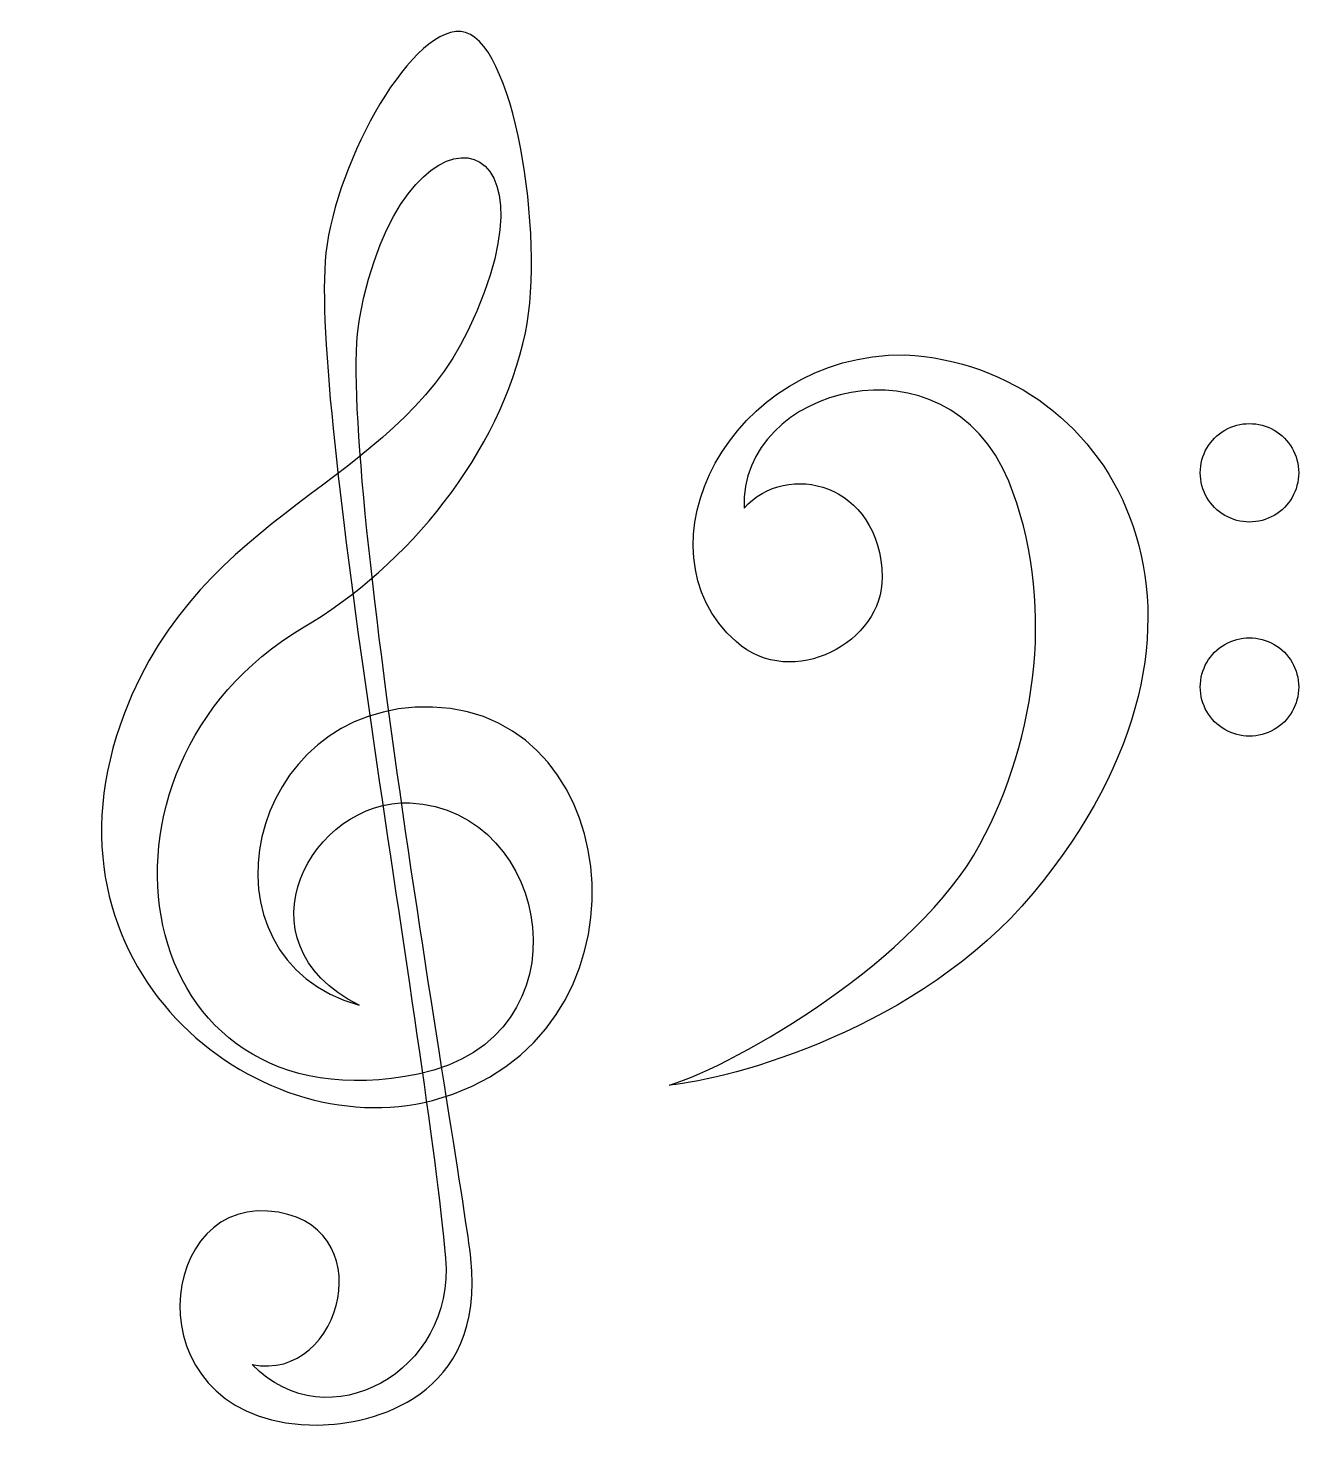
# Model space of a CAD drawing. Extents: x -3830 to -743, y -1358 to 2079.
import ezdxf

# ---------------------------------------------------------------- set-up
doc = ezdxf.new("R2010")
doc.units = 0
doc.layers.add('Layer', color=7, linetype='CONTINUOUS')

msp = doc.modelspace()

# ---------------------------------------------------------------- linework, layer by layer
at = {"layer": 'Layer', "color": 5}
for points in [[(-743.472312, 998.838852), (-743.472302, 998.838852)], [(-743.47228, 478.375756), (-743.47227, 478.375756)]]:
    msp.add_lwpolyline(points, close=True, dxfattribs=at)
at = {"layer": 'Layer', "color": 7}
for points in [[(-2090.97144, 912.685733), (-2090.97144, 912.685733)], [(-3026.28568, -294.857116), (-3026.28568, -294.857116)]]:
    msp.add_lwpolyline(points, close=True, dxfattribs=at)
for points in [[(-2779.19888, 2071.086884), (-2908.2044, 2078.982644), (-3094.4416, 1725.925924), (-3108.57144, 1512.699748)], [(-2622.10648, 1339.261388), (-2572.99504, 1572.088228), (-2650.9472, 2063.237284), (-2779.19888, 2071.086884)], [(-3025.17648, 1372.26866), (-2926.4964, 1928.790404), (-2509.89328, 1869.903764), (-2761.69744, 1344.00002)], [(-3108.57144, 1512.699748), (-3136.4668, 1091.746132), (-2863.00096, -382.427996), (-2816, -909.714236)], [(-2761.69744, 1344.00002), (-2941.54768, 968.37506), (-3408.99408, 906.223674), (-3596.37536, 414.336196)], [(-2754.44816, -910.039116), (-2774.53832, -720.214076), (-3085.27688, 1033.32314), (-3025.17648, 1372.26866)], [(-1448.0336, 978.19058), (-1598.30976, 1346.14054), (-2103.67104, 1208.094772), (-2090.97144, 912.685733)], [(-3163.42856, 621.7143), (-2905.30656, 773.832928), (-2683.7804, 1046.878572), (-2622.10648, 1339.261388)], [(-2110.43128, 588.605084), (-2362.6524, 811.304022), (-2128.89656, 1289.832932), (-1700.47632, 1285.355788)], [(-1700.47632, 1285.355788), (-1184.12888, 1259.403804), (-840.07704, 634.891372), (-1389.71432, -23.871196)], [(-2090.97144, 912.685733), (-1987.54136, 1029.597436), (-1759.6748, 975.245628), (-1755.42856, 745.142876)], [(-1517.71432, 96.00002), (-1377.61112, 355.584188), (-1332.82728, 696.108828), (-1448.0336, 978.19058)], [(-1755.42856, 745.142876), (-1752.53608, 588.397452), (-1973.04496, 467.299676), (-2110.43128, 588.605084)], [(-2882.28576, -462.171436), (-3589.78328, -608.064716), (-3735.26344, 284.715788), (-3163.42856, 621.7143)], [(-3596.37536, 414.336196), (-3829.68648, -198.119836), (-3276.83144, -638.508156), (-2848, -526.171436)], [(-2848, 429.7143), (-3305.87568, 442.71822), (-3434.62464, -182.190236), (-3026.28568, -294.857116)], [(-2848, -526.171436), (-2295.51616, -381.442636), (-2366.47192, 416.038644), (-2848, 429.7143)], [(-3026.28568, -294.857116), (-3332.47528, -141.092636), (-3140.28328, 206.489564), (-2902.8572, 196.571444)], [(-2902.8572, 196.571444), (-2556.85104, 182.117564), (-2460.65496, -375.226716), (-2882.28576, -462.171436)], [(-2272, -489.142876), (-2106.58264, -438.688956), (-1668.8528, -184.030396), (-1517.71432, 96.00002)], [(-1389.71432, -23.871196), (-1663.92504, -352.523916), (-2121.48144, -474.696476), (-2272, -489.142876)], [(-3247.70296, -795.103676), (-3531.07944, -774.088316), (-3572.31592, -1318.421756), (-3126.37784, -1315.069996)], [(-3285.51816, -1167.837516), (-3066.324, -1214.606716), (-2963.57048, -816.175116), (-3247.70296, -795.103676)], [(-2816, -909.714236), (-2791.4928, -1184.650956), (-3103.16096, -1358.045516), (-3285.51816, -1167.837516)], [(-3126.37784, -1315.069996), (-2995.16768, -1314.083756), (-2718.59712, -1248.782876), (-2754.44816, -910.039116)]]:
    msp.add_open_spline(points, degree=3, dxfattribs=at)
at = {"layer": 'Layer', "color": 5}
for points in [[(-982.67644, 998.838852), (-982.67644, 1041.568554), (-959.880416, 1081.052427), (-922.875408, 1102.417278)], [(-922.875408, 1102.417278), (-885.870401, 1123.782129), (-840.278352, 1123.782129), (-803.273344, 1102.417278)], [(-803.273344, 1102.417278), (-766.268337, 1081.052427), (-743.472312, 1041.568554), (-743.472312, 998.838852)], [(-922.875418, 895.260426), (-959.880426, 916.625277), (-982.67645, 956.10915), (-982.67644, 998.838852)], [(-743.472322, 998.838852), (-743.472322, 956.10915), (-766.268347, 916.625277), (-803.273354, 895.260426)], [(-803.273354, 895.260426), (-840.278362, 873.895575), (-885.870411, 873.895575), (-922.875418, 895.260426)], [(-922.875376, 581.954182), (-885.870369, 603.319033), (-840.27832, 603.319033), (-803.273312, 581.954182)], [(-982.676408, 478.375756), (-982.676408, 521.105458), (-959.880384, 560.589331), (-922.875376, 581.954182)], [(-803.273312, 581.954182), (-766.268305, 560.589331), (-743.47228, 521.105458), (-743.47228, 478.375756)], [(-922.875386, 374.79733), (-959.880394, 396.162181), (-982.676418, 435.646054), (-982.676408, 478.375756)], [(-743.47229, 478.375756), (-743.47229, 435.646054), (-766.268315, 396.162181), (-803.273322, 374.79733)], [(-803.273322, 374.79733), (-840.27833, 353.432479), (-885.870379, 353.432479), (-922.875386, 374.79733)]]:
    msp.add_open_spline(points, degree=3, dxfattribs=at)

doc.saveas('drawing.dxf')
